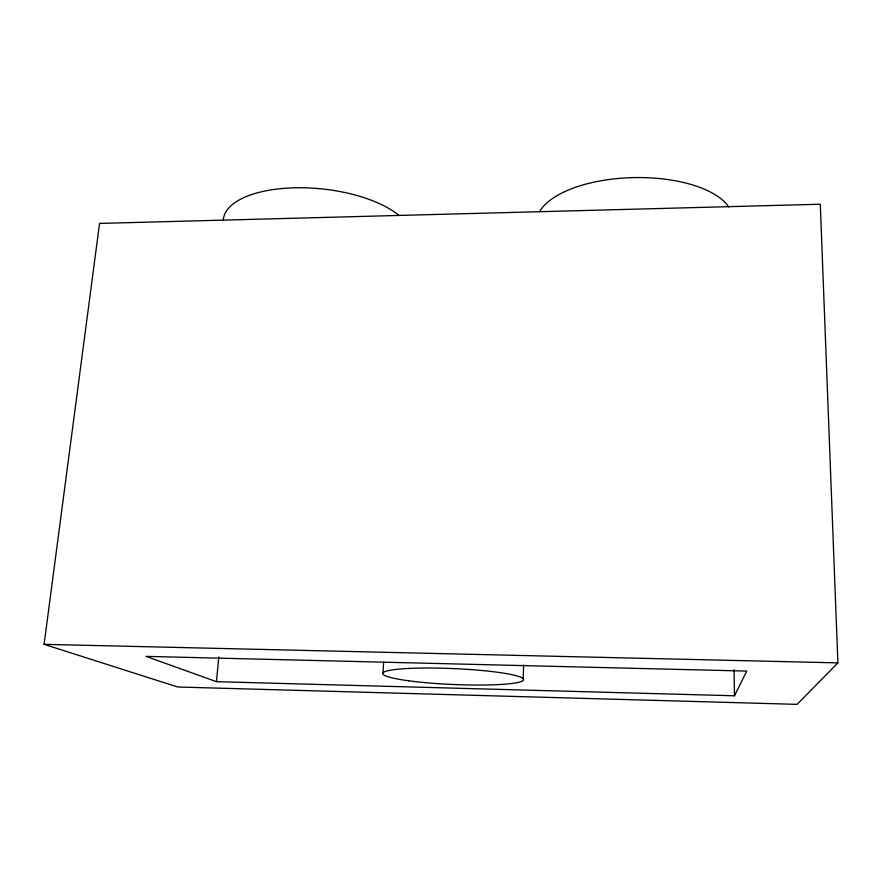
<?xml version="1.0" encoding="UTF-8"?>
<svg xmlns="http://www.w3.org/2000/svg" width="882" height="882" viewBox="0 0 882 882"><rect width="100%" height="100%" fill="white"/><g stroke="black" fill="none" stroke-linecap="round" stroke-linejoin="round"><path stroke-width="1.32" d="M523.224 678.765L523.61 665.028M382.986 673.032L383.626 662.04M216.465 681.676L145.982 656.362L746.756 671.081L734.497 695.788L216.465 681.676L218.791 657.002M44.1 644.334L99.556 223.422L820.282 204.227L837.9 662.878L797.119 704.354L177.734 687.012L44.1 644.334L837.9 662.878M734.067 669.625L734.497 695.788M223.289 220.632A94.672 40.296 5.8 0 1 293.375 187.844A94.672 40.296 5.8 0 1 398.896 215.34M539.541 211.68A98.211 43.262 -1.2 0 1 632.769 177.613A98.211 43.262 -1.2 0 1 728.786 206.95M408.664 680.783A70.428 7.949 2.5 0 0 522.651 680.816A70.428 7.949 2.5 0 0 428.321 668.016A70.428 7.949 2.5 0 0 408.664 680.783"/></g></svg>
